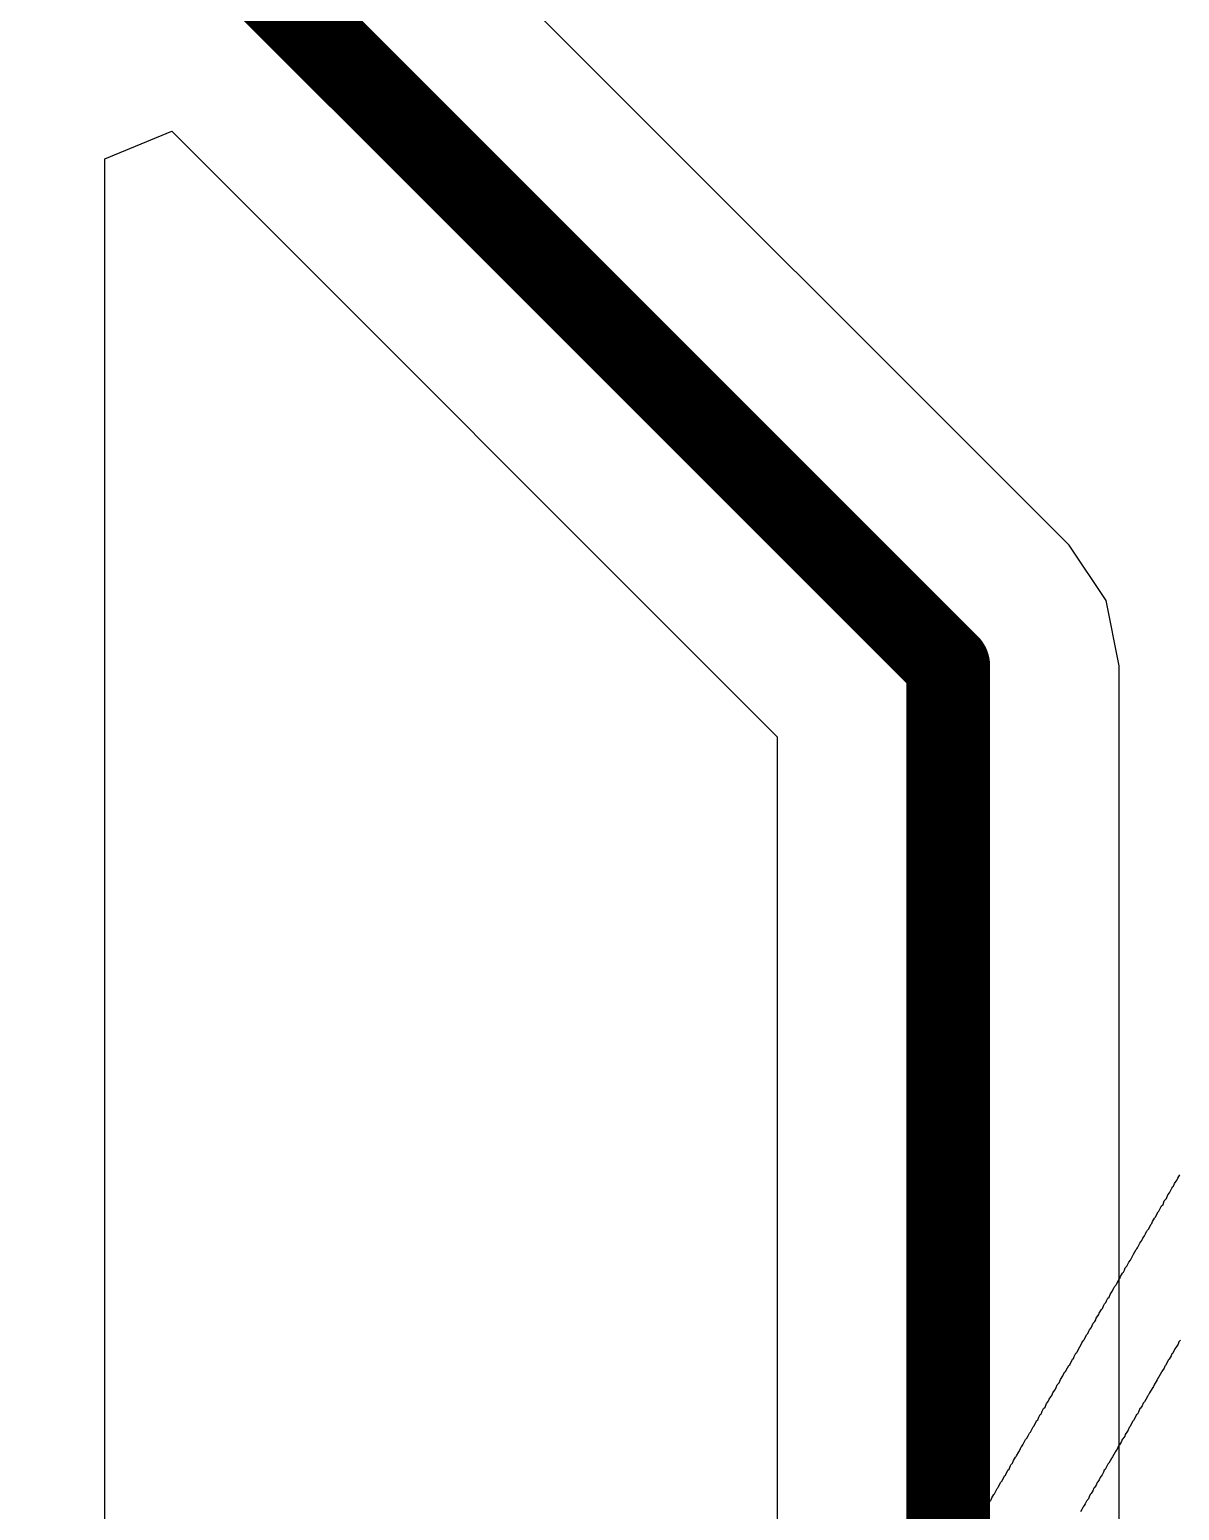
# Model space of a CAD drawing. Header units: inches. Extents: x 0 to 5379, y 0 to 5429.
# Drawn here: x 120.439 to 123.923, y 177.923 to 182.41 of the extents above; entities that cross this region are included whole.
import ezdxf

# ---------------------------------------------------------------- set-up
doc = ezdxf.new("R2010")
doc.units = ezdxf.units.IN
doc.layers.add('SIG 01', color=90, linetype='Continuous')
doc.layers.add('Top Overlay', color=2, linetype='Continuous')

msp = doc.modelspace()

# ---------------------------------------------------------------- linework, layer by layer
at = {"layer": 'SIG 01'}
for p, q in [((123.5893, 180.8481), (118.9665, 185.4709)), ((120.6669, 182.0181), (120.8701, 182.1023)), ((120.8701, 182.1023), (122.7051, 180.2673)), ((120.6669, 141.3973), (120.6669, 182.0181)), ((123.7015, 180.6801), (123.5893, 180.8481)), ((123.741, 180.4819), (123.7015, 180.6801)), ((123.741, 125.9623), (123.741, 180.4819)), ((122.7051, 180.2673), (122.7051, 136.4163))]:
    msp.add_line(p, q, dxfattribs=at)
for points in [[(118.2855, 185.4194, 0.254, 0.254, 0), (123.223, 180.4819, 0.254, 0.254, 0)], [(123.223, 125.7478, 0.254, 0.254, 0), (123.223, 180.4819, 0.254, 0.254, 0)]]:
    msp.add_lwpolyline(points, format="xyseb", dxfattribs=at)
msp.add_lwpolyline([(123.1595, 180.4819, 0.127, 0.127, 1), (123.2865, 180.4819, 0.127, 0.127, 1)], format="xyseb", close=True, dxfattribs=at)
msp.add_lwpolyline([(123.1595, 180.4819, 0.127, 0.127, 1), (123.2865, 180.4819, 0.127, 0.127, 1)], format="xyseb", close=True, dxfattribs=at)
at = {"layer": 'Top Overlay'}
for p, q in [((123.9132, 178.9206), (123.9166, 178.924)), ((123.9166, 178.924), (123.9189, 178.9297)), ((123.9189, 178.9297), (123.9245, 178.9398)), ((123.8839, 178.8677), (123.8884, 178.879)), ((123.8884, 178.879), (123.8935, 178.8851)), ((123.8935, 178.8851), (123.9003, 178.8987)), ((123.9003, 178.8987), (123.9031, 178.9026)), ((123.9031, 178.9026), (123.9053, 178.9049)), ((123.9053, 178.9049), (123.9087, 178.9128)), ((123.9087, 178.9128), (123.9132, 178.9206)), ((123.8625, 178.8316), (123.8648, 178.8373)), ((123.8648, 178.8373), (123.8693, 178.8451)), ((123.8693, 178.8451), (123.8738, 178.8497)), ((123.8738, 178.8497), (123.8777, 178.8604)), ((123.8777, 178.8604), (123.8828, 178.8654)), ((123.8828, 178.8654), (123.8839, 178.8677)), ((123.8298, 178.7753), (123.8377, 178.7899)), ((123.8377, 178.7899), (123.84, 178.7922)), ((123.84, 178.7922), (123.8422, 178.7978)), ((123.8422, 178.7978), (123.8479, 178.808)), ((123.8479, 178.808), (123.8501, 178.8102)), ((123.8501, 178.8102), (123.8513, 178.8125)), ((123.8513, 178.8125), (123.8591, 178.8271)), ((123.8591, 178.8271), (123.8614, 178.8294)), ((123.8614, 178.8294), (123.8625, 178.8316)), ((123.8096, 178.7403), (123.8124, 178.7477)), ((123.8124, 178.7477), (123.818, 178.7544)), ((123.818, 178.7544), (123.8208, 178.7606)), ((123.8208, 178.7606), (123.8236, 178.768)), ((123.8236, 178.768), (123.8253, 178.7696)), ((123.8253, 178.7696), (123.8265, 178.7719)), ((123.8265, 178.7719), (123.8298, 178.7753)), ((123.782, 178.6947), (123.7848, 178.6987)), ((123.7848, 178.6987), (123.7927, 178.7133)), ((123.7927, 178.7133), (123.7949, 178.7156)), ((123.7949, 178.7156), (123.796, 178.7178)), ((123.796, 178.7178), (123.8039, 178.7325)), ((123.8039, 178.7325), (123.8096, 178.7403)), ((123.7566, 178.6502), (123.7594, 178.6575)), ((123.7594, 178.6575), (123.7645, 178.6626)), ((123.7645, 178.6626), (123.7656, 178.6648)), ((123.7656, 178.6648), (123.769, 178.6727)), ((123.769, 178.6727), (123.7701, 178.675)), ((123.7701, 178.675), (123.7752, 178.6812)), ((123.7752, 178.6812), (123.782, 178.6947)), ((123.7318, 178.6063), (123.7329, 178.6085)), ((123.7329, 178.6085), (123.7408, 178.6232)), ((123.7408, 178.6232), (123.7431, 178.6254)), ((123.7431, 178.6254), (123.7453, 178.631)), ((123.7453, 178.631), (123.751, 178.6412)), ((123.751, 178.6412), (123.7543, 178.6446)), ((123.7543, 178.6446), (123.7566, 178.6502)), ((123.7025, 178.5578), (123.707, 178.5657)), ((123.707, 178.5657), (123.7104, 178.5691)), ((123.7104, 178.5691), (123.7138, 178.577)), ((123.7138, 178.577), (123.7183, 178.5848)), ((123.7183, 178.5848), (123.7228, 178.5916)), ((123.7228, 178.5916), (123.7256, 178.5989)), ((123.7256, 178.5989), (123.7273, 178.6006)), ((123.7273, 178.6006), (123.7284, 178.6029)), ((123.7284, 178.6029), (123.7318, 178.6063)), ((123.6788, 178.5161), (123.68, 178.5206)), ((123.68, 178.5206), (123.6873, 178.5313)), ((123.6873, 178.5313), (123.6901, 178.5341)), ((123.6901, 178.5341), (123.6941, 178.5448)), ((123.6941, 178.5448), (123.6957, 178.5465)), ((123.6957, 178.5465), (123.6969, 178.5488)), ((123.6969, 178.5488), (123.7003, 178.5522)), ((123.7003, 178.5522), (123.7025, 178.5578)), ((123.6507, 178.4699), (123.6557, 178.4761)), ((123.6557, 178.4761), (123.6625, 178.4896)), ((123.6625, 178.4896), (123.6676, 178.4947)), ((123.6676, 178.4947), (123.6698, 178.5003)), ((123.6698, 178.5003), (123.671, 178.5048)), ((123.671, 178.5048), (123.6788, 178.5161)), ((123.6259, 178.4248), (123.6281, 178.4305)), ((123.6281, 178.4305), (123.6315, 178.4361)), ((123.6315, 178.4361), (123.6338, 178.4384)), ((123.6338, 178.4384), (123.6349, 178.4406)), ((123.6349, 178.4406), (123.6428, 178.4553)), ((123.6428, 178.4553), (123.6462, 178.4586)), ((123.6462, 178.4586), (123.649, 178.466)), ((123.649, 178.466), (123.6507, 178.4699)), ((123.9222, 178.4338), (123.9194, 178.4265)), ((123.9268, 178.4384), (123.9222, 178.4338)), ((123.6022, 178.3831), (123.6045, 178.3888)), ((123.6045, 178.3888), (123.6101, 178.3989)), ((123.6101, 178.3989), (123.6124, 178.4012)), ((123.6124, 178.4012), (123.6135, 178.4034)), ((123.6135, 178.4034), (123.6214, 178.4181)), ((123.6214, 178.4181), (123.6259, 178.4248)), ((123.8986, 178.391), (123.8929, 178.3809)), ((123.9008, 178.3967), (123.8986, 178.391)), ((123.9025, 178.3983), (123.9008, 178.3967)), ((123.907, 178.4051), (123.9025, 178.3983)), ((123.9099, 178.4124), (123.907, 178.4051)), ((123.9155, 178.4203), (123.9099, 178.4124)), ((123.9194, 178.4265), (123.9155, 178.4203)), ((123.5735, 178.3375), (123.5763, 178.3414)), ((123.5763, 178.3414), (123.5797, 178.3448)), ((123.5797, 178.3448), (123.5808, 178.3471)), ((123.5808, 178.3471), (123.5887, 178.3617)), ((123.5887, 178.3617), (123.591, 178.364)), ((123.591, 178.364), (123.6, 178.3809)), ((123.6, 178.3809), (123.6022, 178.3831)), ((123.8693, 178.3414), (123.8614, 178.3268)), ((123.8704, 178.3437), (123.8693, 178.3414)), ((123.8727, 178.346), (123.8704, 178.3437)), ((123.8772, 178.3538), (123.8727, 178.346)), ((123.8794, 178.3595), (123.8772, 178.3538)), ((123.8817, 178.3617), (123.8794, 178.3595)), ((123.8907, 178.3786), (123.8817, 178.3617)), ((123.8929, 178.3809), (123.8907, 178.3786)), ((123.5481, 178.2896), (123.5504, 178.2952)), ((123.5504, 178.2952), (123.5532, 178.3026)), ((123.5532, 178.3026), (123.5594, 178.3088)), ((123.5594, 178.3088), (123.5633, 178.3195)), ((123.5633, 178.3195), (123.5707, 178.3302)), ((123.5707, 178.3302), (123.5735, 178.3375)), ((123.8434, 178.2952), (123.8355, 178.284)), ((123.8445, 178.2975), (123.8434, 178.2952)), ((123.8479, 178.3054), (123.8445, 178.2975)), ((123.8501, 178.3076), (123.8479, 178.3054)), ((123.8558, 178.3178), (123.8501, 178.3076)), ((123.858, 178.3234), (123.8558, 178.3178)), ((123.8614, 178.3268), (123.858, 178.3234)), ((123.5205, 178.2462), (123.5262, 178.253)), ((123.5262, 178.253), (123.529, 178.2592)), ((123.529, 178.2592), (123.5335, 178.2671)), ((123.5335, 178.2671), (123.5369, 178.2705)), ((123.5369, 178.2705), (123.538, 178.2727)), ((123.538, 178.2727), (123.5402, 178.2783)), ((123.5402, 178.2783), (123.5448, 178.2862)), ((123.5448, 178.2862), (123.5481, 178.2896)), ((123.8174, 178.2513), (123.8141, 178.2479)), ((123.8253, 178.2659), (123.8174, 178.2513)), ((123.8265, 178.2682), (123.8253, 178.2659)), ((123.8287, 178.2705), (123.8265, 178.2682)), ((123.8332, 178.2783), (123.8287, 178.2705)), ((123.8355, 178.284), (123.8332, 178.2783)), ((123.494, 178.1972), (123.4974, 178.2051)), ((123.4974, 178.2051), (123.5019, 178.213)), ((123.5019, 178.213), (123.5042, 178.2152)), ((123.5042, 178.2152), (123.5053, 178.2175)), ((123.5053, 178.2175), (123.5076, 178.2231)), ((123.5076, 178.2231), (123.5121, 178.231)), ((123.5121, 178.231), (123.5166, 178.2355)), ((123.5166, 178.2355), (123.5205, 178.2462)), ((123.7938, 178.2119), (123.7848, 178.195)), ((123.796, 178.2141), (123.7938, 178.2119)), ((123.8, 178.2203), (123.796, 178.2141)), ((123.8039, 178.231), (123.8, 178.2203)), ((123.8056, 178.2327), (123.8039, 178.231)), ((123.8107, 178.2389), (123.8056, 178.2327)), ((123.8141, 178.2479), (123.8107, 178.2389)), ((123.4693, 178.1566), (123.4726, 178.16)), ((123.4726, 178.16), (123.4749, 178.1657)), ((123.4749, 178.1657), (123.4805, 178.1758)), ((123.4805, 178.1758), (123.4828, 178.1781)), ((123.4828, 178.1781), (123.4918, 178.195)), ((123.4918, 178.195), (123.494, 178.1972)), ((123.7645, 178.16), (123.7589, 178.1521)), ((123.7679, 178.1657), (123.7645, 178.16)), ((123.7712, 178.1735), (123.7679, 178.1657)), ((123.7735, 178.1758), (123.7712, 178.1735)), ((123.7825, 178.1927), (123.7735, 178.1758)), ((123.7848, 178.195), (123.7825, 178.1927)), ((123.4433, 178.1127), (123.4445, 178.1149)), ((123.4445, 178.1149), (123.4495, 178.1211)), ((123.4495, 178.1211), (123.4574, 178.1369)), ((123.4574, 178.1369), (123.4614, 178.1409)), ((123.4614, 178.1409), (123.4647, 178.1488)), ((123.4647, 178.1488), (123.4693, 178.1566)), ((123.7386, 178.1183), (123.7346, 178.1076)), ((123.7419, 178.1217), (123.7386, 178.1183)), ((123.7476, 178.1318), (123.7419, 178.1217)), ((123.7498, 178.1375), (123.7476, 178.1318)), ((123.7521, 178.1397), (123.7498, 178.1375)), ((123.7577, 178.1476), (123.7521, 178.1397)), ((123.7589, 178.1521), (123.7577, 178.1476)), ((123.4174, 178.0654), (123.4208, 178.0733)), ((123.4208, 178.0733), (123.4264, 178.0834)), ((123.4264, 178.0834), (123.4287, 178.0856)), ((123.4287, 178.0856), (123.4298, 178.0879)), ((123.4298, 178.0879), (123.4366, 178.1003)), ((123.4366, 178.1003), (123.4411, 178.1071)), ((123.4411, 178.1071), (123.4433, 178.1127)), ((123.7172, 178.08), (123.7093, 178.0654)), ((123.7183, 178.0823), (123.7172, 178.08)), ((123.7205, 178.0845), (123.7183, 178.0823)), ((123.7284, 178.0992), (123.7205, 178.0845)), ((123.7296, 178.1014), (123.7284, 178.0992)), ((123.7318, 178.1037), (123.7296, 178.1014)), ((123.7346, 178.1076), (123.7318, 178.1037)), ((123.3859, 178.0124), (123.3938, 178.0271)), ((123.3938, 178.0271), (123.396, 178.0293)), ((123.396, 178.0293), (123.3971, 178.0316)), ((123.3971, 178.0316), (123.4039, 178.044)), ((123.4039, 178.044), (123.4073, 178.0473)), ((123.4073, 178.0473), (123.4118, 178.0586)), ((123.4118, 178.0586), (123.4129, 178.0609)), ((123.4129, 178.0609), (123.4174, 178.0654)), ((123.689, 178.0304), (123.6834, 178.0225)), ((123.6935, 178.0383), (123.689, 178.0304)), ((123.6957, 178.044), (123.6935, 178.0383)), ((123.698, 178.0462), (123.6957, 178.044)), ((123.707, 178.0631), (123.698, 178.0462)), ((123.7093, 178.0654), (123.707, 178.0631)), ((123.3645, 177.9752), (123.3678, 177.9831)), ((123.3678, 177.9831), (123.3712, 177.9887)), ((123.3712, 177.9887), (123.3735, 177.991)), ((123.3735, 177.991), (123.3746, 177.9932)), ((123.3746, 177.9932), (123.3825, 178.0079)), ((123.3825, 178.0079), (123.3847, 178.0101)), ((123.3847, 178.0101), (123.3859, 178.0124)), ((123.6608, 177.982), (123.6563, 177.9741)), ((123.6642, 177.9899), (123.6608, 177.982)), ((123.6676, 177.9932), (123.6642, 177.9899)), ((123.671, 177.9989), (123.6676, 177.9932)), ((123.6743, 178.0068), (123.671, 177.9989)), ((123.6766, 178.009), (123.6743, 178.0068)), ((123.6805, 178.0152), (123.6766, 178.009)), ((123.6834, 178.0225), (123.6805, 178.0152)), ((123.3397, 177.9335), (123.3419, 177.9358)), ((123.3419, 177.9358), (123.3509, 177.9527)), ((123.3509, 177.9527), (123.3532, 177.9549)), ((123.3532, 177.9549), (123.3554, 177.9606)), ((123.3554, 177.9606), (123.3611, 177.9707)), ((123.3611, 177.9707), (123.3633, 177.973)), ((123.3633, 177.973), (123.3645, 177.9752)), ((123.6349, 177.9369), (123.6315, 177.9335)), ((123.6383, 177.9425), (123.6349, 177.9369)), ((123.6417, 177.9504), (123.6383, 177.9425)), ((123.6439, 177.9527), (123.6417, 177.9504)), ((123.645, 177.9549), (123.6439, 177.9527)), ((123.6479, 177.9578), (123.645, 177.9549)), ((123.6501, 177.9634), (123.6479, 177.9578)), ((123.6529, 177.9707), (123.6501, 177.9634)), ((123.6563, 177.9741), (123.6529, 177.9707)), ((123.3318, 177.9177), (123.334, 177.9234)), ((123.334, 177.9234), (123.3397, 177.9335)), ((123.6281, 177.9256), (123.6236, 177.9177)), ((123.6315, 177.9335), (123.6281, 177.9256))]:
    msp.add_line(p, q, dxfattribs=at)

doc.saveas('drawing.dxf')
